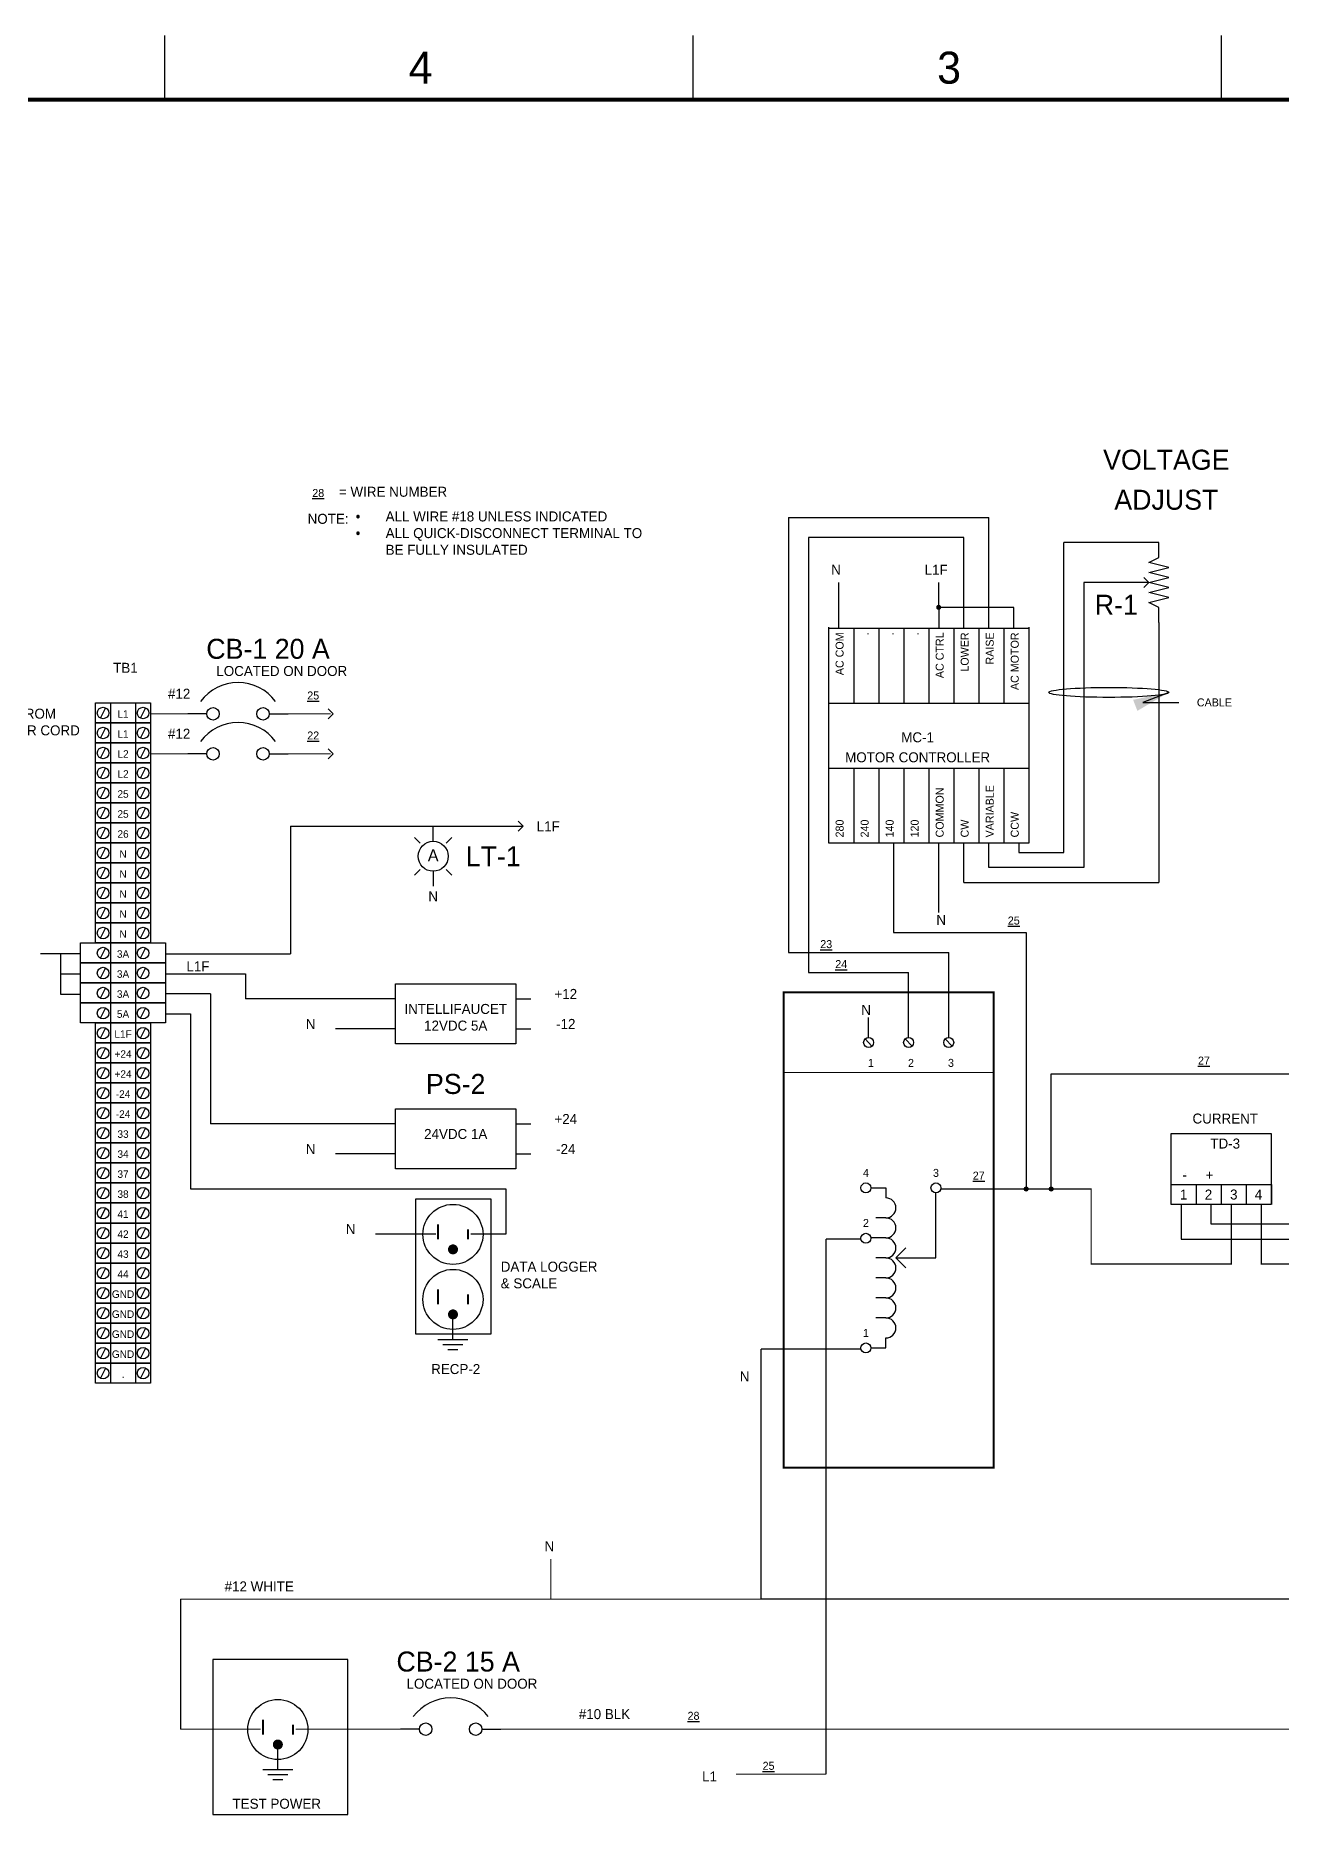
# Model space of a CAD drawing. Extents: x -15 to 94, y -4 to 69.
# Drawn here: x 36.63 to 67.75, y 24.17 to 68.7 of the extents above; entities that cross this region are included whole.
import ezdxf
from ezdxf.enums import TextEntityAlignment as Align

# ---------------------------------------------------------------- set-up
doc = ezdxf.new("R2010")
doc.units = 0
doc.header["$LTSCALE"] = 3
doc.header["$MEASUREMENT"] = 0
doc.linetypes.add('DASHED', pattern=[0.75, 0.5, -0.25])
doc.layers.get('0').update_dxf_attribs({"linetype": 'CONTINUOUS'})
for name, color, linetype in [('COMP', 3, 'CONTINUOUS'), ('DASH', 3, 'DASHED'), ('DEVICE', 3, 'CONTINUOUS'), ('TEXT', 4, 'CONTINUOUS'), ('TLEBLK', 5, 'CONTINUOUS'), ('WIRE', 1, 'CONTINUOUS'), ('WIRE BIG', 1, 'CONTINUOUS'), ('WIRES', 1, 'CONTINUOUS')]:
    doc.layers.add(name, color=color, linetype=linetype)
doc.dimstyles.get("Standard").update_dxf_attribs({"dimtxt": 0.18, "dimasz": 0.18, "dimexe": 0.18, "dimexo": 0.0625, "dimgap": 0.09, "dimtad": 0, "dimtih": 1, "dimtoh": 1, "dimdec": 4, "dimzin": 0, "dimdsep": 46, "dimtxsty": 'Standard', "dimcen": 0.09, "dimadec": 0, "dimazin": 0, "dimtfac": 1, "dimtdec": 4, "dimtofl": 0, "dimtmove": 0, "dimatfit": 3, "dimfxl": 1, "dimtolj": 1, "dimtzin": 0, "dimarcsym": 0})

# ---------------------------------------------------------------- blocks, each defined once
blk = doc.blocks.new('CIRBKR')
for p, q in [((-0.8125, 0), (-1, 0)), ((-0.1875, 0), (0, 0))]:
    blk.add_line(p, q)
for centre in [(-0.75, 0), (-0.25, 0)]:
    blk.add_circle(centre, 0.0625)
blk.add_arc((-0.5, -0.15625), 0.46875, 36.869898, 143.130102)
for tag, p in [('DESCRIPTL1', (-0.5, 0.625)), ('DESCRIPTL2', (-0.5, 0.5)), ('LABEL', (-0.5, -0.5))]:
    blk.add_attdef(tag, text='', height=0.1).set_placement(p, align=Align.CENTER)
for tag, flags, p in [('DEVNAME', 3, (-0.5, 0.75)), ('STOCKNUM', 1, (-0.5, -0.625))]:
    blk.add_attdef(tag, text='', height=0.1, dxfattribs=dict(flags=flags)).set_placement(p, align=Align.CENTER)
blk = doc.blocks.new('INDLT')
for p, q in [((-0.71875, 0.21875), (-0.8125, 0.3125)), ((-0.1875, 0.3125), (-0.28125, 0.21875)), ((-0.75, 0), (-1, 0)), ((-0.25, 0), (0, 0)), ((-0.71875, -0.21875), (-0.8125, -0.3125)), ((-0.1875, -0.3125), (-0.28125, -0.21875))]:
    blk.add_line(p, q)
blk.add_circle((-0.5, 0), 0.25)
for tag, p in [('DESCRIPTL1', (-0.5, 0.5)), ('DESCRIPTL2', (-0.5, 0.375)), ('LABEL', (-0.5, -0.5))]:
    blk.add_attdef(tag, text='', height=0.1).set_placement(p, align=Align.CENTER)
for tag, flags, p in [('DEVNAME', 3, (-0.5, 0.625)), ('STOCKNUM', 1, (-0.5, -0.625))]:
    blk.add_attdef(tag, text='', height=0.1, dxfattribs=dict(flags=flags)).set_placement(p, align=Align.CENTER)
blk = doc.blocks.new('TERM1')
blk.add_circle((0, 0), 0.125)
at = {"layer": 'WIRE BIG'}
blk.add_line((-0.088, 0.089), (0.084, -0.092), dxfattribs=at)
blk = doc.blocks.new('RESISTOR')
for p, q in [((-1, 0), (-0.625, 0)), ((-0.625, 0), (-0.5, 0.25)), ((-0.5, 0.25), (-0.375, -0.25)), ((-0.375, -0.25), (-0.25, 0.25)), ((-0.25, 0.25), (-0.125, -0.25)), ((-0.125, -0.25), (0, 0.25)), ((0, 0.25), (0.125, -0.25)), ((0.125, -0.25), (0.25, 0.25)), ((0.25, 0.25), (0.375, -0.25)), ((0.375, -0.25), (0.5, 0.25)), ((0.5, 0.25), (0.625, 0)), ((0.625, 0), (1, 0))]:
    blk.add_line(p, q)
blk = doc.blocks.new('GND')
for p, q in [((0, -0.5), (0, 0)), ((-0.375, -0.5), (0.375, -0.5)), ((-0.25, -0.625), (0.25, -0.625)), ((-0.125, -0.75), (0.125, -0.75))]:
    blk.add_line(p, q)
blk = doc.blocks.new('TIE')
at = {"const_width": 0.0625}
blk.add_lwpolyline([(-0.03125, 0, 1), (0.03125, 0, 1), (-0.03125, 0, 1)], format="xyb", dxfattribs=at)
blk = doc.blocks.new('DTIT')
for p, q in [((17.25, 22.875), (17.25, 22.375)), ((21.375, 22.875), (21.375, 22.375)), ((25.5, 22.875), (25.5, 22.375))]:
    blk.add_line(p, q)
at = {"color": 1, "linetype": 'Continuous', "const_width": 0.0312}
blk.add_lwpolyline([(0.75, 22.375), (33.75, 22.375), (33.75, 0.625), (0.75, 0.625)], close=True, dxfattribs=at)
for s, p in [('4', (19.25, 22.5)), ('3', (23.375, 22.5))]:
    blk.add_text(s, height=0.25).set_placement(p, align=Align.CENTER)
blk = doc.blocks.new('DTIT2')
at = {"layer": 'TLEBLK', "xscale": 2, "yscale": 2, "zscale": 2}
blk.add_blockref('DTIT', (-0.375, 0), dxfattribs=at)

msp = doc.modelspace()

# ---------------------------------------------------------------- linework, layer by layer
at = {"layer": 'COMP'}
for p, q in [((64.44, 55.036), (62.815, 55.036)), ((64.44, 55.036), (64.315, 55.161)), ((64.44, 55.036), (64.315, 54.911)), ((56.442, 48.519), (56.442, 53.914)), ((56.442, 53.894), (61.442, 53.894)), ((57.067, 53.894), (57.067, 52.019)), ((57.692, 53.894), (57.692, 52.019)), ((58.317, 53.894), (58.317, 52.019)), ((58.942, 53.894), (58.942, 52.019)), ((59.567, 53.894), (59.567, 52.036)), ((60.192, 53.894), (60.192, 52.019)), ((60.817, 53.894), (60.817, 52.019)), ((61.442, 53.914), (61.442, 48.519)), ((56.442, 52.019), (61.442, 52.019)), ((56.442, 50.394), (61.442, 50.394)), ((57.067, 50.394), (57.067, 48.519)), ((57.692, 50.394), (57.692, 48.519)), ((58.317, 50.394), (58.317, 48.519)), ((58.942, 50.394), (58.942, 48.519)), ((59.567, 50.394), (59.567, 48.536)), ((60.192, 50.394), (60.192, 48.519)), ((60.817, 50.394), (60.817, 48.519)), ((61.442, 48.519), (56.442, 48.519)), ((45.625, 45), (48.625, 45)), ((45.625, 43.5), (45.625, 45)), ((48.625, 45), (48.625, 43.5)), ((48.625, 44.625), (49, 44.625)), ((48.625, 43.875), (49, 43.875)), ((48.625, 43.5), (45.625, 43.5)), ((65, 41.261), (67.495, 41.261)), ((65, 39.491), (65, 41.261)), ((67.495, 41.261), (67.495, 39.491)), ((57.497, 39.902), (57.872, 39.902)), ((57.872, 39.902), (57.872, 39.652)), ((67.495, 39.491), (65, 39.491)), ((57.872, 39.152), (57.622, 39.152)), ((57.745, 38.652), (57.495, 38.652)), ((57.872, 38.652), (57.622, 38.652)), ((57.872, 38.152), (57.622, 38.152)), ((57.872, 37.652), (57.622, 37.652)), ((57.872, 37.152), (57.622, 37.152)), ((57.872, 36.652), (57.622, 36.652)), ((57.872, 35.902), (57.872, 36.152)), ((57.497, 35.902), (57.872, 35.902)), ((41.057, 28.116), (41.057, 24.241)), ((44.432, 28.116), (41.057, 28.116)), ((44.432, 24.241), (44.432, 28.116)), ((41.057, 24.241), (44.432, 24.241))]:
    msp.add_line(p, q, dxfattribs=at)
at = {"layer": 'COMP', "linetype": 'ByBlock'}
for p, q in [((38.375, 51.9), (38.25, 51.65)), ((38.5, 52.025), (38.5, 51.525)), ((39.125, 52.025), (39.125, 51.525)), ((39.375, 51.9), (39.25, 51.65)), ((38.375, 51.4), (38.25, 51.15)), ((38.5, 51.525), (38.5, 51.025)), ((39.125, 51.525), (39.125, 51.025)), ((39.375, 51.4), (39.25, 51.15)), ((38.375, 50.9), (38.25, 50.65)), ((38.5, 51.025), (38.5, 50.525)), ((39.125, 51.025), (39.125, 50.525)), ((39.375, 50.9), (39.25, 50.65)), ((38.375, 50.4), (38.25, 50.15)), ((38.5, 50.525), (38.5, 50.025)), ((39.125, 50.525), (39.125, 50.025)), ((39.375, 50.4), (39.25, 50.15)), ((38.375, 49.9), (38.25, 49.65)), ((38.5, 50.025), (38.5, 49.525)), ((39.125, 50.025), (39.125, 49.525)), ((39.375, 49.9), (39.25, 49.65)), ((38.5, 49.525), (38.5, 49.025)), ((39.125, 49.525), (39.125, 49.025)), ((38.375, 49.4), (38.25, 49.15)), ((38.5, 49.025), (38.5, 48.525)), ((39.125, 49.025), (39.125, 48.525)), ((39.375, 49.4), (39.25, 49.15)), ((38.375, 48.9), (38.25, 48.65)), ((39.375, 48.9), (39.25, 48.65)), ((38.375, 48.4), (38.25, 48.15)), ((38.5, 48.525), (38.5, 48.025)), ((39.125, 48.525), (39.125, 48.025)), ((39.375, 48.4), (39.25, 48.15)), ((38.375, 47.9), (38.25, 47.65)), ((38.5, 48.025), (38.5, 47.525)), ((39.125, 48.025), (39.125, 47.525)), ((39.375, 47.9), (39.25, 47.65)), ((38.375, 47.4), (38.25, 47.15)), ((38.5, 47.525), (38.5, 47.025)), ((39.125, 47.525), (39.125, 47.025)), ((39.375, 47.4), (39.25, 47.15)), ((38.375, 46.9), (38.25, 46.65)), ((38.5, 47.025), (38.5, 46.525)), ((39.125, 47.025), (39.125, 46.525)), ((39.375, 46.9), (39.25, 46.65)), ((38.375, 46.4), (38.25, 46.15)), ((38.5, 46.525), (38.5, 46.025)), ((39.125, 46.525), (39.125, 46.025)), ((39.375, 46.4), (39.25, 46.15)), ((38.375, 45.9), (38.25, 45.65)), ((38.5, 46.025), (38.5, 45.525)), ((39.125, 46.025), (39.125, 45.525)), ((39.375, 45.9), (39.25, 45.65)), ((38.5, 45.525), (38.5, 45.025)), ((39.125, 45.525), (39.125, 45.025)), ((38.375, 45.4), (38.25, 45.15)), ((39.375, 45.4), (39.25, 45.15)), ((38.375, 43.9), (38.25, 43.65)), ((38.5, 44.025), (38.5, 43.525)), ((39.125, 44.025), (39.125, 43.525)), ((39.375, 43.9), (39.25, 43.65)), ((38.375, 43.4), (38.25, 43.15)), ((38.5, 43.525), (38.5, 43.025)), ((39.125, 43.525), (39.125, 43.025)), ((39.375, 43.4), (39.25, 43.15)), ((38.375, 42.4), (38.25, 42.15)), ((38.5, 42.525), (38.5, 42.025)), ((39.125, 42.525), (39.125, 42.025)), ((39.375, 42.4), (39.25, 42.15)), ((38.5, 41.525), (38.5, 41.025)), ((39.125, 41.525), (39.125, 41.025)), ((38.375, 41.4), (38.25, 41.15)), ((38.5, 41.025), (38.5, 40.525)), ((39.125, 41.025), (39.125, 40.525)), ((39.375, 41.4), (39.25, 41.15)), ((38.375, 40.9), (38.25, 40.65)), ((38.5, 40.525), (38.5, 40.025)), ((39.125, 40.525), (39.125, 40.025)), ((39.375, 40.9), (39.25, 40.65)), ((38.375, 40.4), (38.25, 40.15)), ((39.375, 40.4), (39.25, 40.15)), ((38.375, 39.9), (38.25, 39.65)), ((38.5, 40.025), (38.5, 39.525)), ((39.125, 40.025), (39.125, 39.525)), ((39.375, 39.9), (39.25, 39.65)), ((38.375, 39.4), (38.25, 39.15)), ((38.5, 39.525), (38.5, 39.025)), ((39.125, 39.525), (39.125, 39.025)), ((39.375, 39.4), (39.25, 39.15)), ((38.375, 38.9), (38.25, 38.65)), ((38.5, 39.025), (38.5, 38.525)), ((39.125, 39.025), (39.125, 38.525)), ((39.375, 38.9), (39.25, 38.65)), ((38.375, 38.4), (38.25, 38.15)), ((38.5, 38.525), (38.5, 38.025)), ((39.125, 38.525), (39.125, 38.025)), ((39.375, 38.4), (39.25, 38.15)), ((38.375, 37.9), (38.25, 37.65)), ((38.5, 38.025), (38.5, 37.525)), ((39.125, 38.025), (39.125, 37.525)), ((39.375, 37.9), (39.25, 37.65)), ((38.5, 37.525), (38.5, 37.025)), ((39.125, 37.525), (39.125, 37.025)), ((38.375, 37.4), (38.25, 37.15)), ((38.5, 37.025), (38.5, 36.525)), ((39.125, 37.025), (39.125, 36.525)), ((39.375, 37.4), (39.25, 37.15)), ((38.375, 36.9), (38.25, 36.65)), ((38.5, 36.525), (38.5, 36.025)), ((39.125, 36.525), (39.125, 36.025)), ((39.375, 36.9), (39.25, 36.65)), ((38.375, 36.4), (38.25, 36.15)), ((39.375, 36.4), (39.25, 36.15)), ((38.375, 35.9), (38.25, 35.65)), ((38.5, 36.025), (38.5, 35.525)), ((39.125, 36.025), (39.125, 35.525)), ((39.375, 35.9), (39.25, 35.65)), ((38.375, 35.4), (38.25, 35.15)), ((38.5, 35.525), (38.5, 35.025)), ((39.125, 35.525), (39.125, 35.025)), ((39.375, 35.4), (39.25, 35.15))]:
    msp.add_line(p, q, dxfattribs=at)
at = {"layer": 'COMP', "linetype": 'ByBlock', "lineweight": 30}
for p, q in [((38.5, 45.025), (38.5, 44.525)), ((39.125, 45.025), (39.125, 44.525)), ((38.375, 44.9), (38.25, 44.65)), ((39.375, 44.9), (39.25, 44.65)), ((38.375, 44.4), (38.25, 44.15)), ((38.5, 44.525), (38.5, 44.025)), ((39.125, 44.525), (39.125, 44.025)), ((39.375, 44.4), (39.25, 44.15)), ((38.375, 42.9), (38.25, 42.65)), ((38.5, 43.025), (38.5, 42.525)), ((39.125, 43.025), (39.125, 42.525)), ((39.375, 42.9), (39.25, 42.65)), ((38.375, 41.9), (38.25, 41.65)), ((38.5, 42.025), (38.5, 41.525)), ((39.125, 42.025), (39.125, 41.525)), ((39.375, 41.9), (39.25, 41.65))]:
    msp.add_line(p, q, dxfattribs=at)
at = {"layer": 'COMP', "lineweight": 30}
for p, q in [((45.625, 41.875), (48.625, 41.875)), ((45.625, 40.375), (45.625, 41.875)), ((48.625, 41.875), (48.625, 40.375)), ((48.625, 41.5), (49, 41.5)), ((48.625, 40.75), (49, 40.75)), ((48.625, 40.375), (45.625, 40.375))]:
    msp.add_line(p, q, dxfattribs=at)
at = {"layer": 'COMP', "linetype": 'ByBlock'}
for points in [[(38.125, 52.025), (39.5, 52.025), (39.5, 51.525), (38.125, 51.525)], [(38.125, 51.525), (39.5, 51.525), (39.5, 51.025), (38.125, 51.025)], [(38.125, 51.025), (39.5, 51.025), (39.5, 50.525), (38.125, 50.525)], [(38.125, 50.525), (39.5, 50.525), (39.5, 50.025), (38.125, 50.025)], [(38.125, 50.025), (39.5, 50.025), (39.5, 49.525), (38.125, 49.525)], [(38.125, 49.525), (39.5, 49.525), (39.5, 49.025), (38.125, 49.025)], [(38.125, 49.025), (39.5, 49.025), (39.5, 48.525), (38.125, 48.525)], [(38.125, 48.525), (39.5, 48.525), (39.5, 48.025), (38.125, 48.025)], [(38.125, 48.025), (39.5, 48.025), (39.5, 47.525), (38.125, 47.525)], [(38.125, 47.525), (39.5, 47.525), (39.5, 47.025), (38.125, 47.025)], [(38.125, 47.025), (39.5, 47.025), (39.5, 46.525), (38.125, 46.525)], [(38.125, 46.525), (39.5, 46.525), (39.5, 46.025), (38.125, 46.025)], [(37.75, 46.025), (39.875, 46.025), (39.875, 45.525), (37.75, 45.525)], [(37.75, 45.525), (39.875, 45.525), (39.875, 45.025), (37.75, 45.025)], [(38.125, 44.025), (39.5, 44.025), (39.5, 43.525), (38.125, 43.525)], [(38.125, 43.525), (39.5, 43.525), (39.5, 43.025), (38.125, 43.025)], [(38.125, 42.525), (39.5, 42.525), (39.5, 42.025), (38.125, 42.025)], [(38.125, 41.525), (39.5, 41.525), (39.5, 41.025), (38.125, 41.025)], [(38.125, 41.025), (39.5, 41.025), (39.5, 40.525), (38.125, 40.525)], [(38.125, 40.525), (39.5, 40.525), (39.5, 40.025), (38.125, 40.025)], [(38.125, 40.025), (39.5, 40.025), (39.5, 39.525), (38.125, 39.525)], [(38.125, 39.525), (39.5, 39.525), (39.5, 39.025), (38.125, 39.025)], [(38.125, 39.025), (39.5, 39.025), (39.5, 38.525), (38.125, 38.525)], [(38.125, 38.525), (39.5, 38.525), (39.5, 38.025), (38.125, 38.025)], [(38.125, 38.025), (39.5, 38.025), (39.5, 37.525), (38.125, 37.525)], [(38.125, 37.525), (39.5, 37.525), (39.5, 37.025), (38.125, 37.025)], [(38.125, 37.025), (39.5, 37.025), (39.5, 36.525), (38.125, 36.525)], [(38.125, 36.525), (39.5, 36.525), (39.5, 36.025), (38.125, 36.025)], [(38.125, 36.025), (39.5, 36.025), (39.5, 35.525), (38.125, 35.525)], [(38.125, 35.525), (39.5, 35.525), (39.5, 35.025), (38.125, 35.025)]]:
    msp.add_lwpolyline(points, close=True, dxfattribs=at)
at = {"layer": 'COMP', "linetype": 'ByBlock', "lineweight": 30}
for points in [[(37.75, 45.025), (39.875, 45.025), (39.875, 44.525), (37.75, 44.525)], [(37.75, 44.525), (39.875, 44.525), (39.875, 44.025), (37.75, 44.025)], [(38.125, 43.025), (39.5, 43.025), (39.5, 42.525), (38.125, 42.525)], [(38.125, 42.025), (39.5, 42.025), (39.5, 41.525), (38.125, 41.525)]]:
    msp.add_lwpolyline(points, close=True, dxfattribs=at)
at = {"layer": 'COMP', "linetype": 'ByBlock'}
for points, const_width in [([(55.315, 32.911), (60.565, 32.911), (60.565, 44.786), (55.315, 44.786), (55.315, 32.911)], 0.05), ([(55.315, 42.786), (60.565, 42.786)], 0.03)]:
    msp.add_lwpolyline(points, dxfattribs=dict(at, const_width=const_width))
for centre in [(38.315, 51.771), (39.315, 51.771), (38.315, 51.271), (39.315, 51.271), (38.315, 50.771), (39.315, 50.771), (38.315, 50.271), (39.315, 50.271), (38.315, 49.771), (39.315, 49.771), (38.315, 49.271), (39.315, 49.271), (38.315, 48.771), (39.315, 48.771), (38.315, 48.271), (39.315, 48.271), (38.315, 47.771), (39.315, 47.771), (38.315, 47.271), (39.315, 47.271), (38.315, 46.771), (39.315, 46.771), (38.315, 46.271), (39.315, 46.271), (38.315, 45.771), (39.315, 45.771), (38.315, 45.271), (39.315, 45.271), (38.315, 43.771), (39.315, 43.771), (38.315, 43.271), (39.315, 43.271), (38.315, 42.271), (39.315, 42.271), (38.315, 41.271), (39.315, 41.271), (38.315, 40.771), (39.315, 40.771), (38.315, 40.271), (39.315, 40.271), (38.315, 39.771), (39.315, 39.771), (38.315, 39.271), (39.315, 39.271), (38.315, 38.771), (39.315, 38.771), (38.315, 38.271), (39.315, 38.271), (38.315, 37.771), (39.315, 37.771), (38.315, 37.271), (39.315, 37.271), (38.315, 36.771), (39.315, 36.771), (38.315, 36.271), (39.315, 36.271), (38.315, 35.771), (39.315, 35.771), (38.315, 35.271), (39.315, 35.271)]:
    msp.add_circle(centre, 0.144, dxfattribs=at)
at = {"layer": 'COMP', "linetype": 'ByBlock', "lineweight": 30}
for centre in [(38.315, 44.771), (39.315, 44.771), (38.315, 44.271), (39.315, 44.271), (38.315, 42.771), (39.315, 42.771), (38.315, 41.771), (39.315, 41.771)]:
    msp.add_circle(centre, 0.144, dxfattribs=at)
at = {"layer": 'COMP'}
for centre in [(57.372, 39.902), (59.122, 39.902), (57.372, 38.642), (57.372, 35.902)]:
    msp.add_circle(centre, 0.125, dxfattribs=at)
for centre in [(57.872, 39.402), (57.872, 38.902), (57.872, 38.402), (57.872, 37.902), (57.872, 37.402), (57.872, 36.902), (57.872, 36.402)]:
    msp.add_arc(centre, 0.25, 270, 90, dxfattribs=at)
at = {"layer": 'DASH', "linetype": 'ByBlock'}
msp.add_ellipse((63.44, 52.286), major_axis=(1.5, 0), ratio=0.083333, dxfattribs=at)
at = {"layer": 'DEVICE', "linetype": 'ByBlock', "lineweight": 30}
msp.add_lwpolyline([(46.125, 39.625), (48, 39.625), (48, 36.25), (46.125, 36.25)], close=True, dxfattribs=at)
at = {"layer": 'WIRE', "linetype": 'ByBlock'}
for p, q in [((55.44, 56.661), (55.44, 45.786)), ((60.44, 53.911), (60.44, 56.661)), ((59.815, 56.161), (55.94, 56.161)), ((55.94, 56.161), (55.94, 45.286)), ((59.815, 53.911), (59.815, 56.161)), ((62.315, 48.286), (62.315, 56.036)), ((59.19, 54.411), (59.19, 55.036)), ((62.815, 55.036), (62.815, 47.911)), ((61.065, 54.411), (59.19, 54.411)), ((59.19, 54.411), (59.19, 53.911)), ((61.065, 53.911), (61.065, 54.411)), ((39.5, 51.75), (39.5, 51.75)), ((39.5, 50.75), (39.5, 50.75)), ((39.5, 50.75), (39.5, 50.75)), ((61.19, 48.536), (61.19, 48.286)), ((61.19, 48.286), (62.315, 48.286)), ((58.065, 46.286), (61.375, 46.286)), ((61.375, 46.286), (61.375, 39.875)), ((37.25, 45.75), (37.25, 44.747)), ((55.44, 45.786), (59.44, 45.786)), ((37.25, 45.25), (37.75, 45.25)), ((39.875, 45.25), (41.875, 45.25)), ((41.875, 45.25), (41.875, 44.625)), ((55.94, 45.286), (58.44, 45.286)), ((37.25, 44.747), (37.75, 44.747)), ((40.25, 29.625), (40.25, 26.375))]:
    msp.add_line(p, q, dxfattribs=at)
at = {"layer": 'WIRE', "linetype": 'ByBlock', "lineweight": 30}
for p, q in [((55.44, 56.661), (60.44, 56.661)), ((41, 44.75), (39.883, 44.75)), ((41, 44.75), (41, 41.5)), ((39.875, 44.25), (40.5, 44.25)), ((40.5, 44.25), (40.5, 39.875)), ((62, 39.875), (62, 42.75)), ((62, 42.75), (70.25, 42.75)), ((40.5, 39.875), (48.375, 39.875)), ((48.375, 39.875), (48.375, 38.75)), ((65.25, 39.5), (65.25, 38.625)), ((66, 39), (66, 39.5)), ((48.375, 38.75), (47.5, 38.75)), ((68, 39), (66, 39)), ((65.25, 38.625), (68.375, 38.625))]:
    msp.add_line(p, q, dxfattribs=at)
at = {"layer": 'WIRE'}
for p, q in [((45.625, 44.625), (41.875, 44.625)), ((45.625, 43.875), (44.125, 43.875))]:
    msp.add_line(p, q, dxfattribs=at)
at = {"layer": 'WIRE', "lineweight": 30}
for p, q in [((45.625, 41.5), (41, 41.5)), ((45.625, 40.75), (44.125, 40.75)), ((46.625, 38.75), (45.125, 38.75))]:
    msp.add_line(p, q, dxfattribs=at)
at = {"layer": 'WIRE', "linetype": 'ByBlock', "const_width": 0.0476}
for points in [[(59.151, 54.411, 1), (59.229, 54.411, 1)], [(61.336, 39.875, 1), (61.414, 39.875, 1)], [(61.961, 39.875, 1), (62.039, 39.875, 1)]]:
    msp.add_lwpolyline(points, format="xyb", close=True, dxfattribs=at)
at = {"layer": 'WIRE', "linetype": 'ByBlock', "lineweight": 30, "const_width": 0.03}
for points in [[(39.5, 51.75), (40.5, 51.75)], [(42.875, 51.75), (44, 51.75)], [(39.5, 50.75), (40.5, 50.75)], [(42.875, 50.75), (44, 50.75)], [(59.25, 39.875), (63, 39.875), (63, 38), (66.5, 38), (66.5, 39.5)], [(67.25, 39.5), (67.25, 38), (75, 38), (75, 34.5)], [(56.375, 38.625), (56.375, 25.25)], [(57.25, 38.625), (56.375, 38.625)], [(57.25, 35.875), (54.75, 35.875)], [(54.75, 35.875), (54.75, 29.625)], [(49.5, 29.625), (49.5, 30.625)], [(40.25, 29.625), (54.75, 29.625)], [(40.25, 26.375), (42.25, 26.375)], [(43.125, 26.375), (45.875, 26.375)], [(48.25, 26.375), (70.75, 26.375)], [(56.375, 25.25), (54.125, 25.25)]]:
    msp.add_lwpolyline(points, dxfattribs=at)
at = {"layer": 'WIRE BIG'}
for p, q in [((64.69, 56.036), (62.315, 56.036)), ((56.69, 55.036), (56.69, 53.911)), ((64.69, 54.036), (64.69, 47.536)), ((44.062, 51.75), (43.937, 51.875)), ((44.062, 51.75), (43.937, 51.625)), ((48.812, 48.94), (48.687, 49.065)), ((43, 48.94), (48.812, 48.94)), ((48.812, 48.94), (48.687, 48.815)), ((58.065, 48.536), (58.065, 46.286)), ((59.19, 46.786), (59.19, 48.536)), ((59.815, 47.536), (59.815, 48.536)), ((60.44, 47.911), (60.44, 48.536)), ((62.815, 47.911), (60.44, 47.911)), ((59.815, 47.536), (64.69, 47.536)), ((59.44, 43.661), (59.44, 45.786)), ((58.44, 43.661), (58.44, 45.286)), ((57.44, 43.661), (57.44, 44.161)), ((59.122, 38.152), (59.122, 39.777)), ((58.122, 38.152), (58.372, 38.402)), ((58.122, 38.152), (59.122, 38.152)), ((58.122, 38.152), (58.372, 37.902))]:
    msp.add_line(p, q, dxfattribs=at)
at = {"layer": 'WIRE BIG', "lineweight": 30}
for q in [(43.937, 50.875), (43.937, 50.625)]:
    msp.add_line((44.062, 50.75), q, dxfattribs=at)
at = {"layer": 'WIRE BIG', "linetype": 'ByBlock'}
for p, q in [((43, 48.94), (43, 45.75)), ((37.75, 45.75), (36.75, 45.75)), ((39.875, 45.75), (43, 45.75))]:
    msp.add_line(p, q, dxfattribs=at)
at = {"layer": 'WIRE BIG', "linetype": 'ByBlock', "lineweight": 30}
msp.add_line((72.875, 29.625), (54.75, 29.625), dxfattribs=at)
at = {"layer": 'WIRE BIG', "const_width": 0.05}
for points in [[(46.682, 38.616), (46.682, 38.991)], [(47.432, 38.616), (47.432, 38.866)], [(46.682, 36.991), (46.682, 37.366)], [(47.432, 36.991), (47.432, 37.241)], [(42.307, 26.241), (42.307, 26.616)], [(43.057, 26.241), (43.057, 26.491)]]:
    msp.add_lwpolyline(points, dxfattribs=at)
at = {"layer": 'WIRE BIG'}
for centre in [(47.057, 38.741), (47.057, 37.116), (42.682, 26.366)]:
    msp.add_circle(centre, 0.75, dxfattribs=at)
at = {"layer": 'WIRES'}
for p, q in [((65.366, 40.25), (65.366, 40.25)), ((65, 39.991), (67.5, 39.991)), ((65.625, 39.991), (65.625, 39.491)), ((66.25, 39.991), (66.25, 39.491)), ((66.875, 39.991), (66.875, 39.491)), ((67.5, 39.991), (67.5, 39.491))]:
    msp.add_line(p, q, dxfattribs=at)

# ---------------------------------------------------------------- block references
at = {"layer": 'COMP', "rotation": 90}
msp.add_blockref('RESISTOR', (64.69, 55.036), dxfattribs=at)
at = {"layer": 'COMP', "xscale": 2.5, "yscale": 2.5, "zscale": 2.5}
for p in [(42.937, 51.75), (48.25, 26.375)]:
    msp.add_blockref('CIRBKR', p, dxfattribs=at)
at = {"layer": 'COMP', "lineweight": 30, "xscale": 2.5, "yscale": 2.5, "zscale": 2.5}
msp.add_blockref('CIRBKR', (42.937, 50.75), dxfattribs=at)
at = {"layer": 'COMP', "xscale": 1.5, "yscale": 1.5, "zscale": 1.5, "rotation": 90}
msp.add_blockref('INDLT', (46.562, 48.94), dxfattribs=at)
at = {"layer": 'COMP'}
for p in [(57.44, 43.536), (58.44, 43.536), (59.44, 43.536)]:
    msp.add_blockref('TERM1', p, dxfattribs=at)
at = {"layer": 'TEXT', "linetype": 'ByBlock', "lineweight": 30, "xscale": 1.6, "yscale": 1.6, "zscale": 1.6}
msp.add_blockref('DTIT2', (-14.75, -4.5), dxfattribs=at)
at = {"layer": 'WIRE BIG', "xscale": 2, "yscale": 2, "zscale": 2, "rotation": 89.99999999999997}
for p in [(47.057, 38.366), (47.057, 36.741), (42.682, 25.991)]:
    msp.add_blockref('TIE', p, dxfattribs=at)
at = {"layer": 'WIRE BIG'}
for p in [(47.057, 36.616), (42.682, 25.866)]:
    msp.add_blockref('GND', p, dxfattribs=at)

# ---------------------------------------------------------------- texts
at = {"layer": 'DASH', "linetype": 'ByBlock', "insert": (65.64, 52.136), "char_height": 0.2, "attachment_point": 1}
msp.add_mtext('CABLE', dxfattribs=at)
at = {"layer": 'TEXT'}
for s, height, p in [('VOLTAGE', 0.5, (64.877, 57.851)), ('ADJUST', 0.5, (64.877, 56.851)), ('N', 0.25, (56.627, 55.226)), ('L1F', 0.25, (59.127, 55.226)), ('R-1', 0.5, (63.627, 54.226)), ('CB-1 20 A', 0.5, (42.437, 53.125)), ('TB1', 0.25, (38.875, 52.775)), ('#12', 0.25, (40.216, 52.127)), ('L1F', 0.25, (49.437, 48.815)), ('A', 0.3, (46.562, 48.065)), ('LT-1', 0.5, (48.062, 47.94)), ('N', 0.25, (46.562, 47.065)), ('N', 0.25, (59.252, 46.476)), ('+12', 0.25, (49.875, 44.625)), ('N', 0.25, (43.5, 43.875)), ('-12', 0.25, (49.875, 43.875)), ('N', 0.25, (57.377, 44.226)), ('N', 0.25, (54.341, 35.067)), ('N', 0.25, (49.466, 30.817)), ('CB-2 15 A', 0.5, (47.187, 27.815)), ('#10 BLK', 0.25, (50.841, 26.627)), ('L1', 0.25, (53.466, 25.067))]:
    msp.add_text(s, height=height, dxfattribs=at).set_placement(p, align=Align.CENTER)
for s, height, p in [('= WIRE NUMBER', 0.25, (45.56, 57.299)), ('LOCATED ON DOOR', 0.25, (42.78, 52.821)), ('MC-1', 0.25, (58.664, 51.164)), ('MOTOR CONTROLLER', 0.25, (58.664, 50.664)), ('1', 0.2, (57.497, 43.027)), ('2', 0.2, (58.497, 43.027)), ('3', 0.2, (59.497, 43.027)), ('CURRENT', 0.25, (66.348, 41.636)), ('TD-3', 0.25, (66.348, 41.011)), ('4', 0.2, (57.372, 40.277)), ('3', 0.2, (59.122, 40.277)), ('-', 0.25, (65.333, 40.227)), ('+', 0.25, (65.954, 40.227)), ('1', 0.25, (65.31, 39.737)), ('2', 0.25, (65.93, 39.737)), ('3', 0.25, (66.562, 39.737)), ('4', 0.25, (67.18, 39.737)), ('2', 0.2, (57.372, 39.027)), ('1', 0.2, (57.372, 36.277)), ('LOCATED ON DOOR', 0.25, (47.53, 27.511)), ('TEST POWER', 0.25, (42.655, 24.511))]:
    msp.add_text(s, height=height, dxfattribs=at).set_placement(p, align=Align.MIDDLE)
for s, height, p in [('NOTE:', 0.25, (43.937, 56.624)), ('L1', 0.1875, (38.815, 51.747)), ('L1', 0.1875, (38.815, 51.247)), ('L2', 0.1875, (38.815, 50.747)), ('L2', 0.1875, (38.815, 50.247)), ('25', 0.1875, (38.815, 49.747)), ('25', 0.1875, (38.815, 49.247)), ('26', 0.1875, (38.815, 48.747)), ('N', 0.188, (38.815, 48.247)), ('N', 0.188, (38.815, 47.747)), ('N', 0.188, (38.815, 47.247)), ('N', 0.188, (38.815, 46.747)), ('N', 0.188, (38.815, 46.247)), ('3A', 0.1875, (38.815, 45.747)), ('3A', 0.1875, (38.815, 45.247)), ('L1F', 0.1875, (38.815, 43.747)), ('+24', 0.1875, (38.815, 43.247)), ('-24', 0.1875, (38.815, 42.247)), ('33', 0.1875, (38.815, 41.247)), ('34', 0.1875, (38.815, 40.747)), ('37', 0.1875, (38.815, 40.247)), ('38', 0.1875, (38.815, 39.747)), ('41', 0.1875, (38.815, 39.247)), ('42', 0.1875, (38.815, 38.747)), ('43', 0.1875, (38.815, 38.247)), ('44', 0.1875, (38.815, 37.747)), ('GND', 0.1875, (38.815, 37.247)), ('GND', 0.1875, (38.815, 36.747)), ('GND', 0.1875, (38.815, 36.247)), ('GND', 0.1875, (38.815, 35.747)), ('.', 0.188, (38.815, 35.247))]:
    msp.add_text(s, height=height, dxfattribs=at).set_placement(p, align=Align.MIDDLE_CENTER)
for s, p in [('AC COM', (56.815, 53.786)), ('.', (57.44, 53.786)), ('.', (58.065, 53.786)), ('.', (58.69, 53.786)), ('AC CTRL', (59.315, 53.786)), ('LOWER', (59.94, 53.786)), ('RAISE', (60.565, 53.786)), ('AC MOTOR', (61.19, 53.786))]:
    msp.add_text(s, height=0.2, rotation=90, dxfattribs=at).set_placement(p, align=Align.RIGHT)
at = {"layer": 'TEXT', "lineweight": 30}
for s, height, p in [('#12', 0.25, (40.216, 51.127)), ('L1F', 0.25, (40.687, 45.315)), ('L1F', 0.25, (40.687, 45.315)), ('PS-2', 0.5, (47.125, 42.25)), ('+24', 0.25, (49.875, 41.5)), ('N', 0.25, (43.5, 40.75)), ('-24', 0.25, (49.875, 40.75)), ('N', 0.25, (44.5, 38.75)), ('#12 WHITE', 0.25, (42.216, 29.817))]:
    msp.add_text(s, height=height, dxfattribs=at).set_placement(p, align=Align.CENTER)
at = {"layer": 'TEXT'}
for s, p in [('COMMON', (59.315, 48.661)), ('VARIABLE', (60.565, 48.661)), ('280', (56.815, 48.661)), ('240', (57.44, 48.661)), ('140', (58.065, 48.661)), ('120', (58.69, 48.661)), ('CW', (59.94, 48.661)), ('CCW', (61.19, 48.661))]:
    msp.add_text(s, height=0.2, rotation=90, dxfattribs=at).set_placement(p)
at = {"layer": 'TEXT', "lineweight": 30}
for s, p in [('3A', (38.815, 44.747)), ('5A', (38.815, 44.247)), ('+24', (38.815, 42.747)), ('-24', (38.815, 41.747))]:
    msp.add_text(s, height=0.1875, dxfattribs=at).set_placement(p, align=Align.MIDDLE_CENTER)
at = {"layer": 'TEXT', "linetype": 'ByBlock', "char_height": 0.2, "width": 0.86122, "attachment_point": 1}
for s, insert in [('{\\L28}', (43.542, 57.369)), ('{\\L25}', (43.417, 52.309)), ('{\\L22}', (43.417, 51.309)), ('{\\L25}', (60.917, 46.684)), ('{\\L23}', (56.232, 46.095)), ('{\\L24}', (56.607, 45.595)), ('{\\L27}', (65.667, 43.184)), ('{\\L27}', (60.042, 40.309)), ('{\\L28}', (52.917, 26.809)), ('{\\L25}', (54.792, 25.559))]:
    msp.add_mtext(s, dxfattribs=dict(at, insert=insert))
at = {"layer": 'TEXT', "linetype": 'ByBlock', "lineweight": 30, "char_height": 0.25}
for s, insert, width, attachment_point in [('\\pi-0.75,l0.75,t0.75;{\\fSymbol|b0|i0|c2|p18;·^I}ALL WIRE #18 UNLESS INDICATED\\P{\\fSymbol|b0|i0|c2|p18;·^I}ALL QUICK-DISCONNECT TERMINAL TO BE FULLY INSULATED', (44.625, 56.809), 7.17199, 1), ('INTELLIFAUCET\\P12VDC 5A', (47.125, 44.5), 3.25, 2), ('24VDC 1A', (47.125, 41.375), 3.25, 2), ('\\pi-0.75,l0.75,t0.75;DATA LOGGER \\P& SCALE', (48.25, 38.059), 7.17199, 1), ('RECP-2', (47.125, 35.5), 3.25, 2)]:
    msp.add_mtext(s, dxfattribs=dict(at, insert=insert, width=width, attachment_point=attachment_point))
at = {"layer": 'TEXT', "linetype": 'ByBlock', "lineweight": 30, "insert": (35.395, 51.879), "char_height": 0.25, "attachment_point": 1}
msp.add_mtext_dynamic_manual_height_columns('FED FROM\\PPOWER CORD', width=3.04731, gutter_width=1.25, heights=[0], dxfattribs=at)

# ---------------------------------------------------------------- leaders
at = {"layer": 'DASH', "linetype": 'ByBlock', "annotation_type": 0, "has_hookline": 1, "hookline_direction": 0, "text_width": 0.933}
msp.add_leader([(64.94, 52.286), (64.29, 52.036), (65.19, 52.036)], dimstyle='Standard', override={"dimscale": 5, "dimgap": 0.09, "dimtad": 0, "dimdec": 3, "dimlunit": 4, "dimfrac": 2}, dxfattribs=at)

doc.saveas('drawing.dxf')
